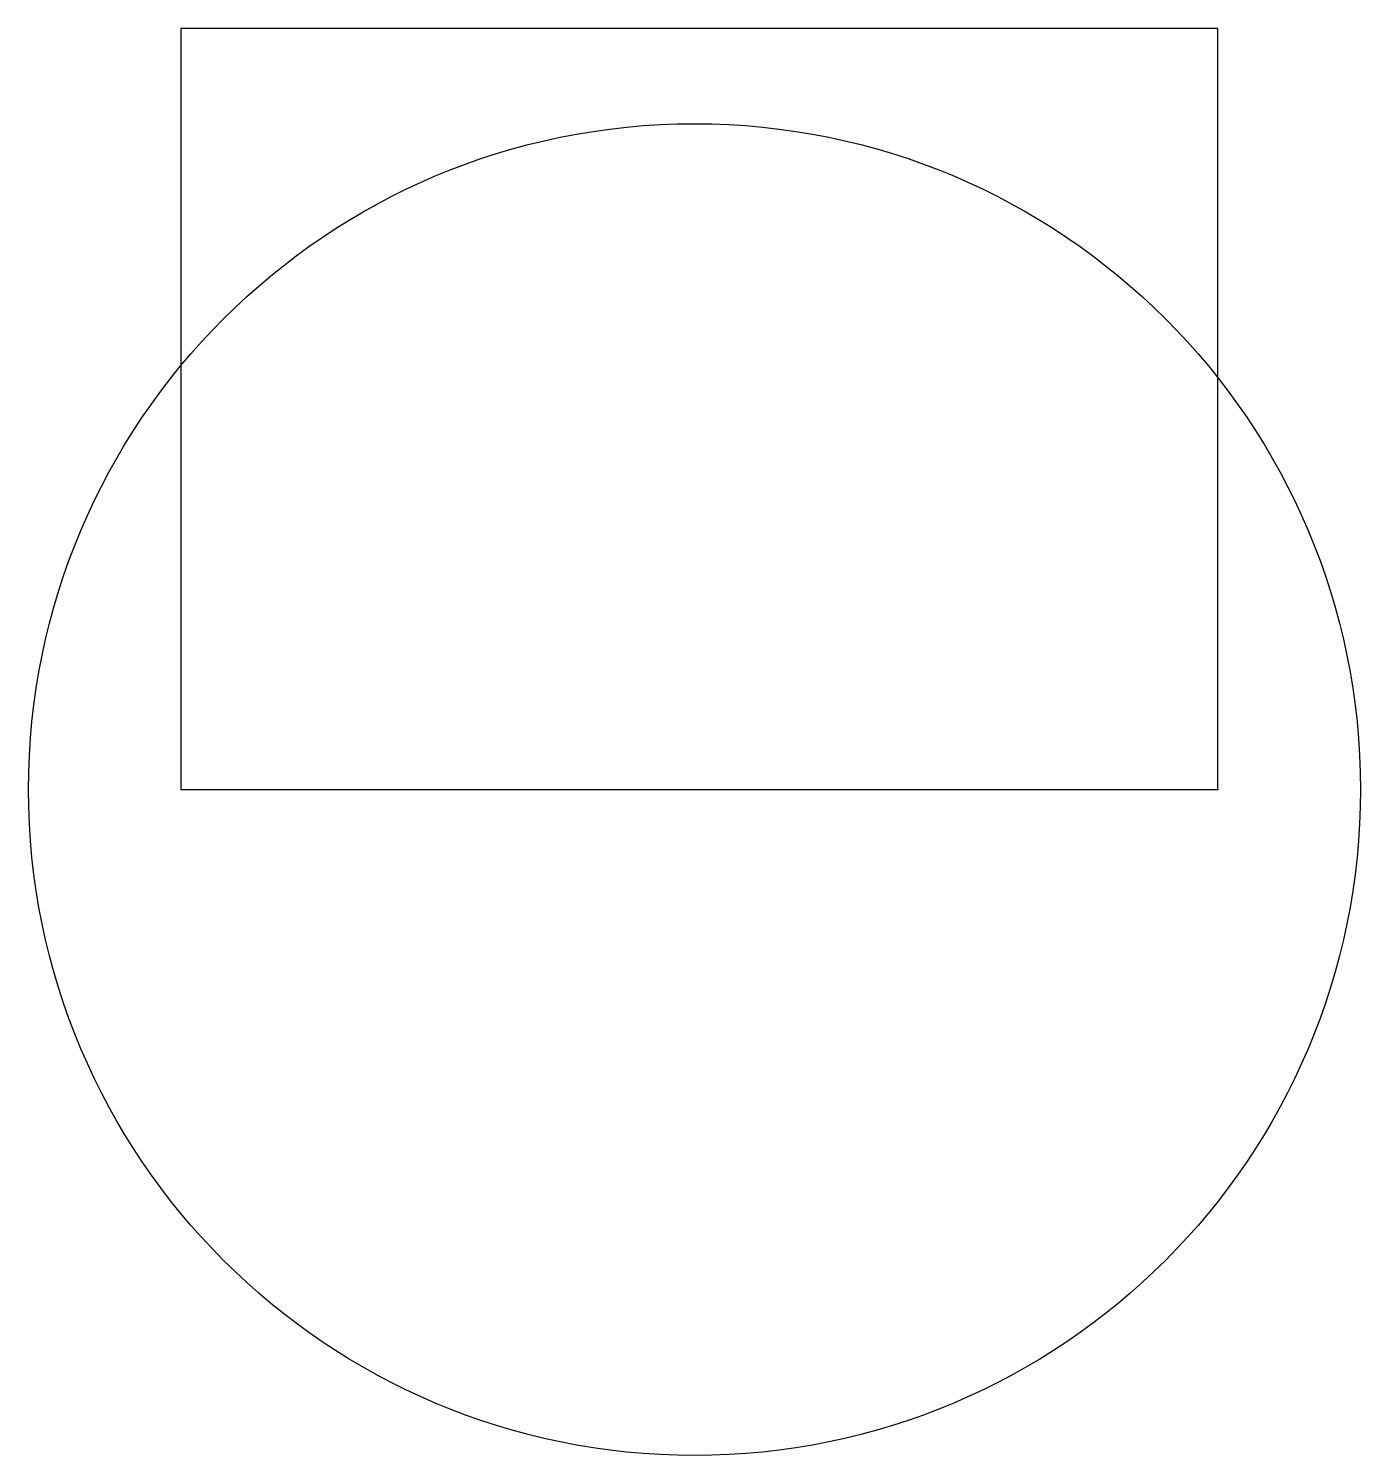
# Model space of a CAD drawing. Header units: millimetres. Extents: x -35 to 35, y -35 to 40.
import ezdxf

# ---------------------------------------------------------------- set-up
doc = ezdxf.new("R2010")
doc.units = ezdxf.units.MM
doc.layers.get('0').update_dxf_attribs({"linetype": 'CONTINUOUS'})

msp = doc.modelspace()

# ---------------------------------------------------------------- linework, layer by layer
msp.add_lwpolyline([(-27, 0), (27.5, 0), (27.5, 40), (-27, 40)], close=True)
msp.add_circle((0, 0), 35)
msp.add_point((27.5, 0))

doc.saveas('drawing.dxf')
